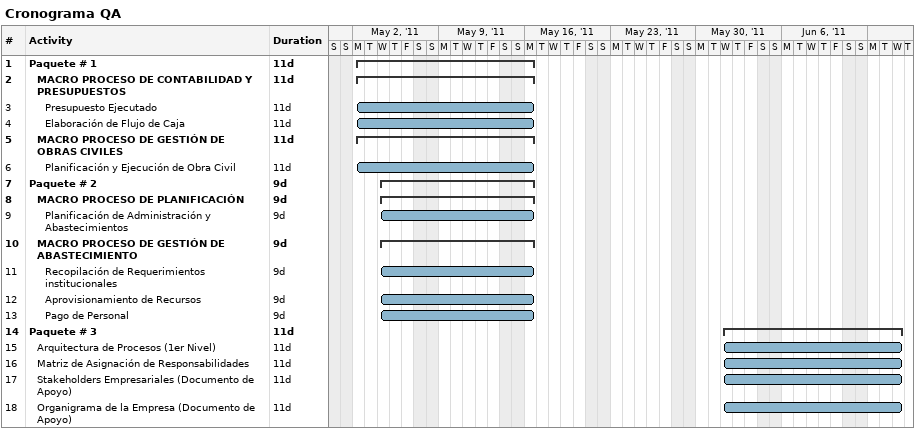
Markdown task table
Cronograma QA

| ID | Level | Task | Duration | Start | Finish |
|---|---|---|---|---|---|
| 1 | 1 | **Paquete # 1** | 11d | 2011-05-02 | 2011-05-16 |
| 2 | 2 | **MACRO PROCESO DE CONTABILIDAD Y PRESUPUESTOS** | 11d | 2011-05-02 | 2011-05-16 |
| 3 | 3 | Presupuesto Ejecutado | 11d | 2011-05-02 | 2011-05-16 |
| 4 | 3 | Elaboración de Flujo de Caja | 11d | 2011-05-02 | 2011-05-16 |
| 5 | 2 | **MACRO PROCESO DE GESTIÓN DE OBRAS CIVILES** | 11d | 2011-05-02 | 2011-05-16 |
| 6 | 3 | Planificación y Ejecución de Obra Civil | 11d | 2011-05-02 | 2011-05-16 |
| 7 | 1 | **Paquete # 2** | 9d | 2011-05-04 | 2011-05-16 |
| 8 | 2 | **MACRO PROCESO DE PLANIFICACIÓN** | 9d | 2011-05-04 | 2011-05-16 |
| 9 | 3 | Planificación de Administración y Abastecimientos | 9d | 2011-05-04 | 2011-05-16 |
| 10 | 2 | **MACRO PROCESO DE GESTIÓN DE ABASTECIMIENTO** | 9d | 2011-05-04 | 2011-05-16 |
| 11 | 3 | Recopilación de Requerimientos institucionales | 9d | 2011-05-04 | 2011-05-16 |
| 12 | 3 | Aprovisionamiento de Recursos | 9d | 2011-05-04 | 2011-05-16 |
| 13 | 3 | Pago de Personal | 9d | 2011-05-04 | 2011-05-16 |
| 14 | 1 | **Paquete # 3** | 11d | 2011-06-01 | 2011-06-15 |
| 15 | 2 | Arquitectura de Procesos (1er Nivel) | 11d | 2011-06-01 | 2011-06-15 |
| 16 | 2 | Matriz de Asignación de Responsabilidades | 11d | 2011-06-01 | 2011-06-15 |
| 17 | 2 | Stakeholders Empresariales (Documento de Apoyo) | 11d | 2011-06-01 | 2011-06-15 |
| 18 | 2 | Organigrama de la Empresa (Documento de Apoyo) | 11d | 2011-06-01 | 2011-06-15 |
